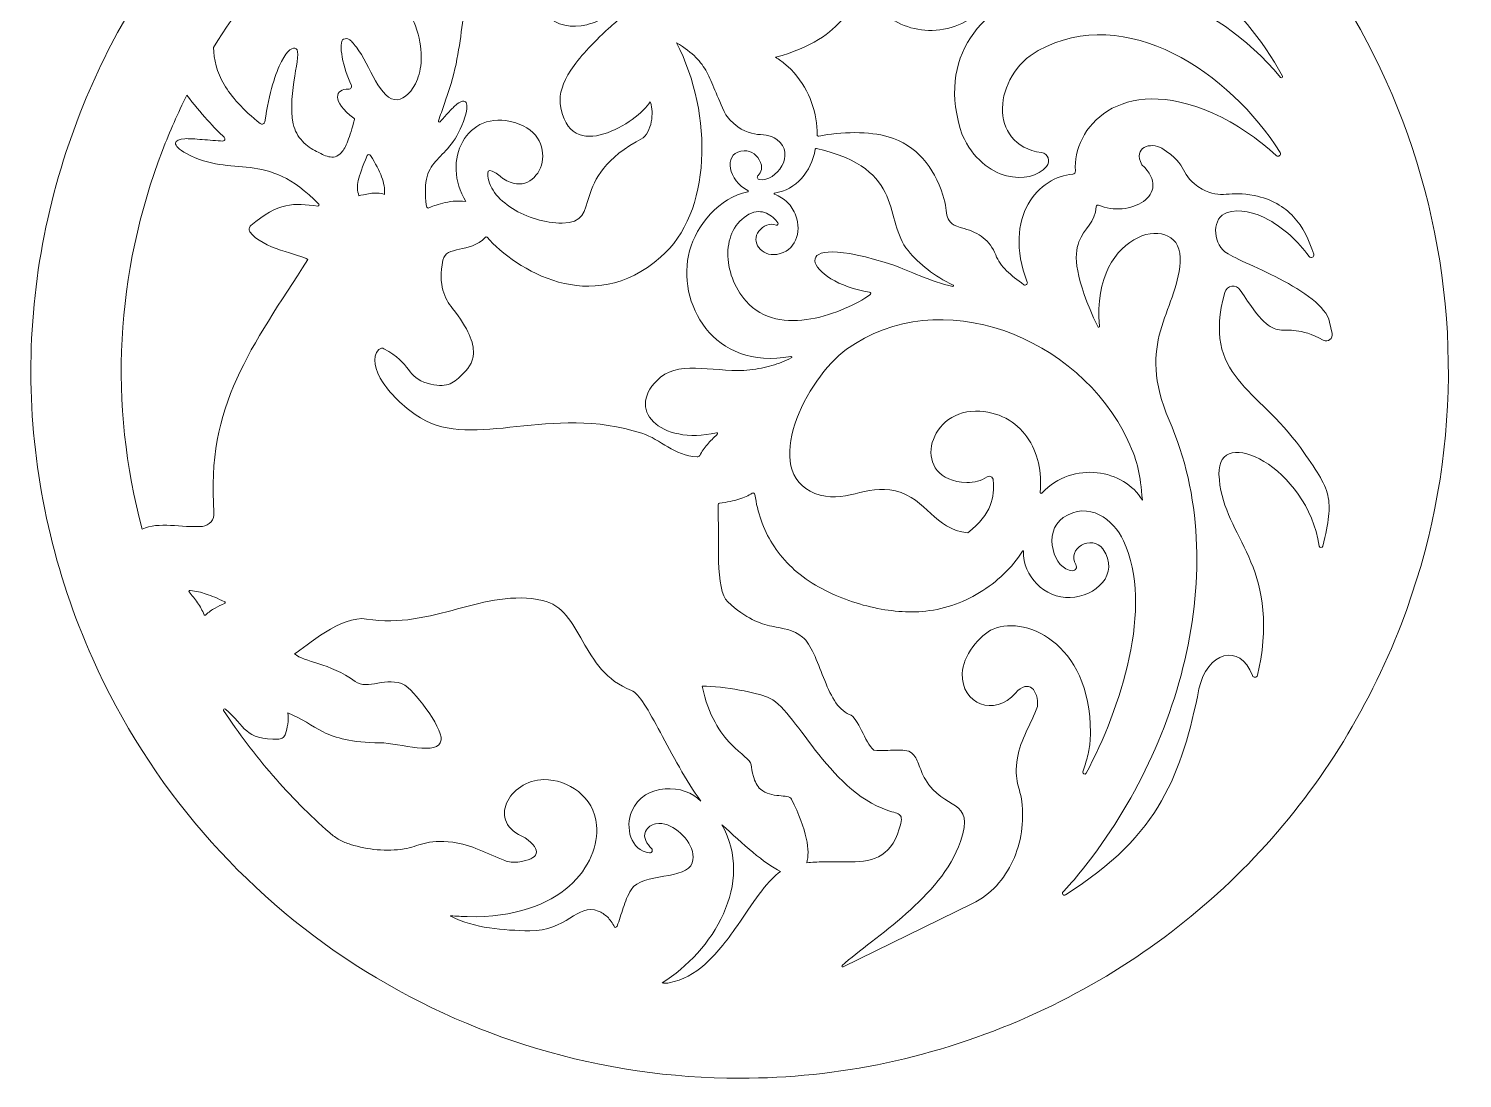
# Model space of a CAD drawing. Header units: inches. Extents: x 15.2 to 23.2, y -7.5 to 2.5.
# Drawn here: x 15.15 to 23.25, y -7.5 to -1.58 of the extents above; entities that cross this region are included whole.
import ezdxf

# ---------------------------------------------------------------- set-up
doc = ezdxf.new("R2010")
doc.units = ezdxf.units.IN
doc.header["$MEASUREMENT"] = 0
doc.layers.add('_U+0421_U+043B_U+043E_U+0439 1', color=7, linetype='Continuous')

# ---------------------------------------------------------------- blocks, each defined once
blk = doc.blocks.new('block 2')
at = {"layer": '_U+0421_U+043B_U+043E_U+0439 1', "lineweight": 0}
for points, knots in [([(21.4619, -0.2148), (21.5858, -0.2072), (21.7124, -0.1651), (21.8212, -0.0933), (21.9299, -0.0216), (22.0207, 0.0798), (22.073, 0.2057), (22.1106, 0.2955), (22.0923, 0.3797), (22.0401, 0.5035), (21.988, 0.6274), (21.902, 0.7911), (21.8042, 1.04), (21.7623, 1.1465), (21.7744, 1.2796), (21.8069, 1.4162), (21.8394, 1.5528), (21.8924, 1.6928), (21.9322, 1.8133), (22.0876, 2.2849), (21.6801, 2.5111), (21.1688, 2.4796), (20.6575, 2.4481), (20.0422, 2.1589), (19.782, 1.5999), (19.778, 1.5912), (19.7703, 1.5858), (19.7619, 1.5841), (19.7535, 1.5823), (19.7443, 1.5843), (19.7371, 1.5905), (19.6708, 1.6476), (19.5957, 1.6918), (19.5152, 1.7217), (19.4346, 1.7516), (19.3485, 1.7672), (19.26, 1.7672), (19.1742, 1.7672), (19.0905, 1.7524), (19.0119, 1.7241), (18.9333, 1.6957), (18.8598, 1.6538), (18.7944, 1.5995), (18.7858, 1.5923), (18.775, 1.5902), (18.7651, 1.5923), (18.7553, 1.5945), (18.7465, 1.601), (18.7418, 1.6111), (18.4838, 2.1733), (17.8675, 2.4644), (17.3548, 2.4969), (16.842, 2.5294), (16.4328, 2.3033), (16.5889, 1.8311), (16.6287, 1.7106), (16.6817, 1.5705), (16.7142, 1.434), (16.7467, 1.2974), (16.7588, 1.1643), (16.7169, 1.0577), (16.6191, 0.8091), (16.5331, 0.6456), (16.4809, 0.5217), (16.4287, 0.3979), (16.4103, 0.3138), (16.4476, 0.224), (16.5061, 0.0832), (16.5916, -0.0082), (16.6956, -0.0612), (16.7996, -0.1141), (16.9221, -0.1287), (17.0545, -0.1156), (17.0558, -0.1154), (17.0567, -0.1162), (17.057, -0.1171), (17.0574, -0.1181), (17.0571, -0.1193), (17.056, -0.1199), (16.6863, -0.348), (16.3598, -0.6324), (16.0861, -0.9628), (15.8125, -1.2931), (15.5917, -1.6695), (15.4336, -2.0814), (15.2426, -2.5789), (15.1545, -3.0987), (15.1684, -3.6157), (15.1824, -4.1328), (15.2985, -4.6471), (15.5159, -5.1337), (15.839, -5.8563), (16.3605, -6.4482), (16.9971, -6.8592), (17.6336, -7.2702), (18.3852, -7.5005), (19.1686, -7.5), (19.4457, -7.5), (19.7225, -7.4709), (19.995, -7.4129), (20.2676, -7.3549), (20.5359, -7.2678), (20.7963, -7.1519), (21.284, -6.9349), (21.7147, -6.6296), (22.0712, -6.2541), (22.4277, -5.8785), (22.71, -5.4329), (22.901, -4.9353), (23.2309, -4.0769), (23.2451, -3.1615), (22.9885, -2.3305), (22.7319, -1.4994), (22.2045, -0.7526), (21.451, -0.2316), (21.4472, -0.229), (21.4471, -0.2249), (21.4494, -0.2215), (21.4517, -0.218), (21.4563, -0.2151), (21.4619, -0.2148)], [0, 0, 0, 0, 1, 1, 1, 2, 2, 2, 3, 3, 3, 4, 4, 4, 5, 5, 5, 6, 6, 6, 7, 7, 7, 8, 8, 8, 9, 9, 9, 10, 10, 10, 11, 11, 11, 12, 12, 12, 13, 13, 13, 14, 14, 14, 15, 15, 15, 16, 16, 16, 17, 17, 17, 18, 18, 18, 19, 19, 19, 20, 20, 20, 21, 21, 21, 22, 22, 22, 23, 23, 23, 24, 24, 24, 25, 25, 25, 26, 26, 26, 27, 27, 27, 28, 28, 28, 29, 29, 29, 30, 30, 30, 31, 31, 31, 32, 32, 32, 33, 33, 33, 34, 34, 34, 35, 35, 35, 36, 36, 36, 37, 37, 37, 38, 38, 38, 39, 39, 39, 40, 40, 40, 40]), ([(17.1746, -0.6529), (17.1689, -0.6909), (17.1708, -0.732), (17.1799, -0.7728), (17.1889, -0.8136), (17.2051, -0.8542), (17.2279, -0.891), (17.2284, -0.8918), (17.2283, -0.8928), (17.2279, -0.8936), (17.2274, -0.8943), (17.2266, -0.8948), (17.2256, -0.8947), (17.2213, -0.8941), (17.2171, -0.8946), (17.2134, -0.8964), (17.2097, -0.8982), (17.2063, -0.9012), (17.2036, -0.9056), (17.1888, -0.9272), (17.1829, -0.9678), (17.1794, -1.0044), (17.176, -1.041), (17.1751, -1.0736), (17.1705, -1.0792), (17.135, -1.1223), (17.0988, -1.0967), (17.0572, -1.0634), (17.0156, -1.0301), (16.9686, -0.9891), (16.9115, -1.0015), (16.8439, -1.0162), (16.8581, -1.0445), (16.9099, -1.0893), (16.9618, -1.1341), (17.0512, -1.1954), (17.134, -1.276), (17.1749, -1.3159), (17.2161, -1.3609), (17.252, -1.4091), (17.2878, -1.4573), (17.3181, -1.5087), (17.3372, -1.5612), (17.3829, -1.6886), (17.3758, -1.7906), (17.3484, -1.8618), (17.321, -1.933), (17.2734, -1.9733), (17.2381, -1.9774), (17.1873, -1.9834), (17.1479, -1.9341), (17.1117, -1.8709), (17.0754, -1.8076), (17.0423, -1.7305), (17.0039, -1.681), (16.9856, -1.6577), (16.9737, -1.6438), (16.9631, -1.6372), (16.9526, -1.6305), (16.9435, -1.631), (16.9308, -1.6363), (16.9147, -1.643), (16.9146, -1.6858), (16.9241, -1.7376), (16.9336, -1.7894), (16.9526, -1.8502), (16.9747, -1.8931), (16.9776, -1.8988), (16.977, -1.9052), (16.974, -1.9099), (16.971, -1.9147), (16.9657, -1.918), (16.9592, -1.9177), (16.9216, -1.9161), (16.897, -1.9334), (16.898, -1.963), (16.899, -1.9925), (16.9256, -2.0344), (16.99, -2.0818), (16.9912, -2.0827), (16.9922, -2.084), (16.9927, -2.0855), (16.9932, -2.087), (16.9933, -2.0886), (16.9929, -2.0901), (16.9795, -2.1393), (16.9675, -2.179), (16.9557, -2.2098), (16.9439, -2.2406), (16.9323, -2.2625), (16.9196, -2.2762), (16.8962, -2.3014), (16.8716, -2.3045), (16.8476, -2.299), (16.8236, -2.2935), (16.8002, -2.2793), (16.7794, -2.2696), (16.7519, -2.2572), (16.723, -2.2374), (16.6989, -2.2112), (16.6748, -2.185), (16.6557, -2.1524), (16.6478, -2.1144), (16.6295, -2.0261), (16.6427, -1.926), (16.6559, -1.8449), (16.6691, -1.7638), (16.6823, -1.7018), (16.664, -1.6896), (16.6467, -1.6778), (16.6151, -1.6971), (16.5815, -1.7612), (16.5478, -1.8253), (16.5123, -1.9343), (16.4871, -2.1017), (16.4862, -2.1078), (16.4822, -2.1123), (16.4772, -2.1144), (16.4722, -2.1164), (16.4662, -2.116), (16.4614, -2.1122), (16.3633, -2.0345), (16.2982, -1.9618), (16.2572, -1.891), (16.2161, -1.8203), (16.1991, -1.7516), (16.1972, -1.682), (16.3252, -1.475), (16.473, -1.2847), (16.6371, -1.1126), (16.8012, -0.9406), (16.9816, -0.7869), (17.1746, -0.6529), (17.1746, -0.6529), (17.1746, -0.6529), (17.1746, -0.6529), (17.1746, -0.6529), (17.1746, -0.6529), (17.1746, -0.6529)], [0, 0, 0, 0, 1, 1, 1, 2, 2, 2, 3, 3, 3, 4, 4, 4, 5, 5, 5, 6, 6, 6, 7, 7, 7, 8, 8, 8, 9, 9, 9, 10, 10, 10, 11, 11, 11, 12, 12, 12, 13, 13, 13, 14, 14, 14, 15, 15, 15, 16, 16, 16, 17, 17, 17, 18, 18, 18, 19, 19, 19, 20, 20, 20, 21, 21, 21, 22, 22, 22, 23, 23, 23, 24, 24, 24, 25, 25, 25, 26, 26, 26, 27, 27, 27, 28, 28, 28, 29, 29, 29, 30, 30, 30, 31, 31, 31, 32, 32, 32, 33, 33, 33, 34, 34, 34, 35, 35, 35, 36, 36, 36, 37, 37, 37, 38, 38, 38, 39, 39, 39, 40, 40, 40, 41, 41, 41, 42, 42, 42, 43, 43, 43, 44, 44, 44, 45, 45, 45, 46, 46, 46, 46]), ([(20.7713, -3.0215), (20.734, -2.9957), (20.7006, -2.97), (20.6733, -2.9427), (20.646, -2.9153), (20.6248, -2.8863), (20.6119, -2.8537), (20.5959, -2.8129), (20.572, -2.7812), (20.5417, -2.7569), (20.5114, -2.7327), (20.4747, -2.716), (20.4331, -2.705), (20.3696, -2.6883), (20.349, -2.6691), (20.3397, -2.64), (20.3303, -2.6109), (20.3322, -2.5718), (20.3137, -2.5153), (20.2873, -2.4361), (20.2511, -2.3663), (20.2009, -2.3101), (20.1507, -2.2539), (20.0866, -2.2113), (20.0043, -2.1864), (19.9543, -2.1711), (19.887, -2.1636), (19.8169, -2.1633), (19.7468, -2.1631), (19.6739, -2.17), (19.6127, -2.1837), (19.6102, -2.1842), (19.6078, -2.1835), (19.6061, -2.1821), (19.6044, -2.1806), (19.6033, -2.1784), (19.6033, -2.1758), (19.605, -2.1161), (19.5947, -2.0538), (19.5731, -1.9939), (19.5514, -1.934), (19.5184, -1.8765), (19.4744, -1.8261), (19.4594, -1.8089), (19.4431, -1.793), (19.4255, -1.7784), (19.408, -1.7637), (19.3893, -1.7503), (19.3698, -1.7378), (19.5722, -1.6828), (19.6848, -1.6001), (19.7502, -1.5187), (19.8156, -1.4374), (19.8339, -1.3575), (19.8478, -1.308), (19.8895, -1.4095), (19.9652, -1.4934), (20.0594, -1.5417), (20.1537, -1.59), (20.2664, -1.6029), (20.3823, -1.5623), (20.4338, -1.5442), (20.4806, -1.5167), (20.5159, -1.4832), (20.5512, -1.4496), (20.5751, -1.41), (20.5809, -1.3679), (20.5923, -1.2839), (20.562, -1.2102), (20.5112, -1.1638), (20.4605, -1.1175), (20.3894, -1.0984), (20.3193, -1.1238), (20.2751, -1.1401), (20.2518, -1.1839), (20.2481, -1.2244), (20.2443, -1.2649), (20.2601, -1.3019), (20.2939, -1.3045), (20.3109, -1.306), (20.3296, -1.3057), (20.3438, -1.2976), (20.358, -1.2895), (20.3678, -1.2735), (20.367, -1.2436), (20.366, -1.2121), (20.3947, -1.2201), (20.4185, -1.244), (20.4422, -1.2679), (20.461, -1.3078), (20.4402, -1.34), (20.398, -1.406), (20.3033, -1.4246), (20.2252, -1.3928), (20.1472, -1.3609), (20.0858, -1.2786), (20.1105, -1.1426), (20.1232, -1.0736), (20.1514, -1.0227), (20.1918, -0.9882), (20.2323, -0.9537), (20.285, -0.9355), (20.3467, -0.932), (20.4225, -0.9277), (20.4597, -0.9222), (20.4908, -0.9032), (20.522, -0.8842), (20.5472, -0.8517), (20.5991, -0.7937), (20.6044, -0.7878), (20.6119, -0.786), (20.6187, -0.7876), (20.6254, -0.7893), (20.6313, -0.7943), (20.6332, -0.802), (20.6396, -0.8279), (20.6474, -0.8539), (20.6604, -0.8761), (20.6733, -0.8983), (20.6915, -0.9169), (20.7186, -0.9279), (20.8138, -0.9673), (20.8801, -0.95), (20.9495, -0.9351), (21.0188, -0.9202), (21.0912, -0.9076), (21.1987, -0.9564), (21.4289, -1.0604), (21.6269, -1.1751), (21.7973, -1.3174), (21.9676, -1.4597), (22.1104, -1.6296), (22.2304, -1.844), (22.2324, -1.8475), (22.2309, -1.851), (22.2283, -1.8528), (22.2257, -1.8545), (22.222, -1.8547), (22.2194, -1.8515), (21.833, -1.3903), (21.3095, -1.2533), (20.9198, -1.3406), (20.5301, -1.428), (20.2742, -1.7397), (20.4229, -2.1758), (20.484, -2.3103), (20.5797, -2.3821), (20.6719, -2.4066), (20.7641, -2.4312), (20.8526, -2.4085), (20.8992, -2.3543), (20.9114, -2.3401), (20.9135, -2.3218), (20.9079, -2.3064), (20.9023, -2.291), (20.8889, -2.2786), (20.8703, -2.276), (20.7162, -2.2544), (20.6481, -2.1455), (20.6501, -2.0245), (20.6522, -1.9034), (20.7244, -1.7703), (20.8512, -1.7003), (21.0985, -1.564), (21.3694, -1.595), (21.6137, -1.7164), (21.858, -1.8378), (22.0757, -2.0496), (22.2165, -2.2747), (22.2209, -2.2818), (22.2185, -2.2891), (22.2136, -2.2933), (22.2086, -2.2975), (22.201, -2.2984), (22.1949, -2.2927), (22.1445, -2.2458), (22.0881, -2.2006), (22.0277, -2.1598), (21.9673, -2.119), (21.9028, -2.0826), (21.8362, -2.0535), (21.5733, -1.9374), (21.3749, -1.9597), (21.2446, -2.0406), (21.1144, -2.1215), (21.0521, -2.261), (21.0616, -2.3794), (21.0619, -2.384), (21.0605, -2.3884), (21.0579, -2.3917), (21.0553, -2.395), (21.0514, -2.3973), (21.0469, -2.3976), (20.9524, -2.4039), (20.8528, -2.4635), (20.7945, -2.5679), (20.7362, -2.6723), (20.7191, -2.8216), (20.7895, -3.0073), (20.7916, -3.0128), (20.7895, -3.0181), (20.7857, -3.0211), (20.7818, -3.0242), (20.7762, -3.0249), (20.7713, -3.0215)], [0, 0, 0, 0, 1, 1, 1, 2, 2, 2, 3, 3, 3, 4, 4, 4, 5, 5, 5, 6, 6, 6, 7, 7, 7, 8, 8, 8, 9, 9, 9, 10, 10, 10, 11, 11, 11, 12, 12, 12, 13, 13, 13, 14, 14, 14, 15, 15, 15, 16, 16, 16, 17, 17, 17, 18, 18, 18, 19, 19, 19, 20, 20, 20, 21, 21, 21, 22, 22, 22, 23, 23, 23, 24, 24, 24, 25, 25, 25, 26, 26, 26, 27, 27, 27, 28, 28, 28, 29, 29, 29, 30, 30, 30, 31, 31, 31, 32, 32, 32, 33, 33, 33, 34, 34, 34, 35, 35, 35, 36, 36, 36, 37, 37, 37, 38, 38, 38, 39, 39, 39, 40, 40, 40, 41, 41, 41, 42, 42, 42, 43, 43, 43, 44, 44, 44, 45, 45, 45, 46, 46, 46, 47, 47, 47, 48, 48, 48, 49, 49, 49, 50, 50, 50, 51, 51, 51, 52, 52, 52, 53, 53, 53, 54, 54, 54, 55, 55, 55, 56, 56, 56, 57, 57, 57, 58, 58, 58, 59, 59, 59, 60, 60, 60, 61, 61, 61, 62, 62, 62, 63, 63, 63, 64, 64, 64, 65, 65, 65, 66, 66, 66, 67, 67, 67, 68, 68, 68, 68]), ([(18.6215, -2.193), (18.4022, -2.308), (18.3481, -2.4277), (18.3188, -2.519), (18.2895, -2.6103), (18.2849, -2.6731), (18.1647, -2.6741), (18.0708, -2.6749), (17.9656, -2.6426), (17.8841, -2.5912), (17.8025, -2.5399), (17.7446, -2.4693), (17.7451, -2.3935), (17.7451, -2.3699), (17.7638, -2.3752), (17.7843, -2.3876), (17.8048, -2.4001), (17.8272, -2.4196), (17.8345, -2.4244), (17.9351, -2.4906), (18.0216, -2.4322), (18.0476, -2.3466), (18.0736, -2.261), (18.039, -2.1484), (17.8975, -2.1062), (17.7611, -2.0657), (17.6565, -2.1206), (17.6038, -2.214), (17.5512, -2.3073), (17.5505, -2.4391), (17.6222, -2.5523), (17.5705, -2.5463), (17.5262, -2.552), (17.4908, -2.5609), (17.4554, -2.5698), (17.4288, -2.5818), (17.4126, -2.5881), (17.4098, -2.5892), (17.4069, -2.5888), (17.4045, -2.5875), (17.4022, -2.5861), (17.4004, -2.5837), (17.4, -2.5807), (17.3778, -2.4276), (17.4106, -2.3697), (17.4596, -2.3159), (17.5085, -2.2621), (17.5737, -2.2124), (17.6161, -2.0758), (17.6316, -2.0263), (17.6304, -1.9992), (17.6196, -1.9895), (17.6087, -1.9799), (17.5881, -1.9878), (17.5648, -2.0083), (17.5516, -2.0198), (17.5372, -2.0349), (17.5223, -2.0512), (17.5075, -2.0676), (17.4921, -2.0852), (17.4769, -2.1019), (17.4749, -2.1041), (17.4721, -2.1041), (17.47, -2.1029), (17.4679, -2.1016), (17.4666, -2.0991), (17.4675, -2.0963), (17.4779, -2.065), (17.4887, -2.0341), (17.4993, -2.0037), (17.5099, -1.9733), (17.5203, -1.9434), (17.5297, -1.9139), (17.5544, -1.8383), (17.5696, -1.7661), (17.581, -1.6969), (17.5925, -1.6277), (17.6001, -1.5615), (17.6095, -1.4978), (17.6174, -1.4422), (17.6284, -1.3882), (17.6348, -1.3386), (17.6411, -1.289), (17.6428, -1.2438), (17.6318, -1.206), (17.624, -1.1784), (17.6062, -1.1551), (17.5873, -1.1485), (17.5683, -1.142), (17.5483, -1.152), (17.5358, -1.1908), (17.5259, -1.2215), (17.5255, -1.2729), (17.5214, -1.3175), (17.5173, -1.3621), (17.5094, -1.3999), (17.4845, -1.4034), (17.4591, -1.407), (17.4355, -1.3954), (17.4137, -1.3767), (17.3919, -1.3579), (17.372, -1.3319), (17.3539, -1.3065), (17.3054, -1.2393), (17.2917, -1.1822), (17.2867, -1.1266), (17.2816, -1.071), (17.2851, -1.0169), (17.2709, -0.9555), (17.2706, -0.9545), (17.2711, -0.9538), (17.2718, -0.9534), (17.2724, -0.9531), (17.2733, -0.9532), (17.2739, -0.9539), (17.3557, -1.0485), (17.456, -1.0966), (17.5594, -1.1176), (17.6628, -1.1386), (17.7694, -1.1324), (17.8637, -1.1184), (17.868, -1.1177), (17.8718, -1.1196), (17.8741, -1.1227), (17.8763, -1.1257), (17.877, -1.1299), (17.8751, -1.1338), (17.8633, -1.1585), (17.8528, -1.1829), (17.8458, -1.2085), (17.8388, -1.2342), (17.8353, -1.261), (17.8376, -1.2903), (17.8396, -1.3172), (17.8496, -1.351), (17.8645, -1.3819), (17.8794, -1.4127), (17.8991, -1.4405), (17.9204, -1.4552), (17.9361, -1.4661), (17.9481, -1.4702), (17.9563, -1.4684), (17.9646, -1.4666), (17.9692, -1.459), (17.9702, -1.4466), (17.9707, -1.441), (17.9703, -1.4356), (17.9698, -1.4303), (17.9693, -1.425), (17.9687, -1.4197), (17.9687, -1.4141), (17.9702, -1.2844), (18.0465, -1.1612), (18.1443, -1.0589), (18.2421, -0.9565), (18.3614, -0.8749), (18.4487, -0.8285), (18.4276, -0.9574), (18.4224, -0.9841), (18.4069, -1.0028), (18.3913, -1.0214), (18.3654, -1.032), (18.3029, -1.1284), (18.2562, -1.2007), (18.2584, -1.2716), (18.2598, -1.3274), (18.2613, -1.3831), (18.262, -1.4237), (18.2125, -1.4354), (18.1848, -1.442), (18.1524, -1.4335), (18.1287, -1.4152), (18.1049, -1.3969), (18.0898, -1.3689), (18.0967, -1.3364), (18.1396, -1.3517), (18.1681, -1.3397), (18.182, -1.3182), (18.196, -1.2966), (18.1955, -1.2654), (18.1805, -1.242), (18.1668, -1.2225), (18.1479, -1.2136), (18.1279, -1.2133), (18.108, -1.213), (18.087, -1.2212), (18.0692, -1.236), (18.0426, -1.2575), (18.0189, -1.2995), (18.0145, -1.3484), (18.0101, -1.3972), (18.0248, -1.4529), (18.0748, -1.5019), (18.1338, -1.5591), (18.2193, -1.5745), (18.3038, -1.5541), (18.3883, -1.5338), (18.4717, -1.4777), (18.5266, -1.392), (18.5295, -1.3876), (18.5342, -1.3854), (18.5388, -1.3854), (18.5435, -1.3855), (18.5482, -1.3877), (18.5509, -1.3922), (18.5527, -1.3951), (18.5546, -1.398), (18.5564, -1.4009), (18.5583, -1.4038), (18.5601, -1.4067), (18.562, -1.4095), (18.5536, -1.4443), (18.5328, -1.474), (18.5077, -1.5009), (18.4825, -1.5277), (18.4531, -1.5519), (18.4274, -1.5754), (18.3324, -1.662), (18.2605, -1.7405), (18.2142, -1.8114), (18.1679, -1.8822), (18.1472, -1.9454), (18.1546, -2.0012), (18.1777, -2.1798), (18.2877, -2.2047), (18.4003, -2.171), (18.513, -2.1373), (18.6283, -2.0451), (18.6621, -1.9895), (18.6712, -2.0088), (18.6756, -2.047), (18.6704, -2.0867), (18.6652, -2.1264), (18.6504, -2.1676), (18.6215, -2.193), (18.6215, -2.193), (18.6215, -2.193), (18.6215, -2.193), (18.6215, -2.193), (18.6215, -2.193), (18.6215, -2.193)], [0, 0, 0, 0, 1, 1, 1, 2, 2, 2, 3, 3, 3, 4, 4, 4, 5, 5, 5, 6, 6, 6, 7, 7, 7, 8, 8, 8, 9, 9, 9, 10, 10, 10, 11, 11, 11, 12, 12, 12, 13, 13, 13, 14, 14, 14, 15, 15, 15, 16, 16, 16, 17, 17, 17, 18, 18, 18, 19, 19, 19, 20, 20, 20, 21, 21, 21, 22, 22, 22, 23, 23, 23, 24, 24, 24, 25, 25, 25, 26, 26, 26, 27, 27, 27, 28, 28, 28, 29, 29, 29, 30, 30, 30, 31, 31, 31, 32, 32, 32, 33, 33, 33, 34, 34, 34, 35, 35, 35, 36, 36, 36, 37, 37, 37, 38, 38, 38, 39, 39, 39, 40, 40, 40, 41, 41, 41, 42, 42, 42, 43, 43, 43, 44, 44, 44, 45, 45, 45, 46, 46, 46, 47, 47, 47, 48, 48, 48, 49, 49, 49, 50, 50, 50, 51, 51, 51, 52, 52, 52, 53, 53, 53, 54, 54, 54, 55, 55, 55, 56, 56, 56, 57, 57, 57, 58, 58, 58, 59, 59, 59, 60, 60, 60, 61, 61, 61, 62, 62, 62, 63, 63, 63, 64, 64, 64, 65, 65, 65, 66, 66, 66, 67, 67, 67, 68, 68, 68, 69, 69, 69, 70, 70, 70, 71, 71, 71, 72, 72, 72, 73, 73, 73, 74, 74, 74, 75, 75, 75, 76, 76, 76, 77, 77, 77, 78, 78, 78, 79, 79, 79, 80, 80, 80, 80]), ([(18.8104, -1.6556), (18.906, -1.7147), (18.9489, -1.7619), (18.9813, -1.8218), (19.0137, -1.8816), (19.0355, -1.954), (19.0888, -2.0636), (19.1521, -2.142), (19.2045, -2.1626), (19.2508, -2.1705), (19.2971, -2.1784), (19.3373, -2.1737), (19.3759, -2.2016), (19.4326, -2.2434), (19.432, -2.3034), (19.4053, -2.3513), (19.3786, -2.3992), (19.3258, -2.435), (19.2782, -2.4285), (19.2725, -2.4278), (19.2685, -2.4238), (19.267, -2.419), (19.2654, -2.4142), (19.2664, -2.4086), (19.2704, -2.4046), (19.2785, -2.3967), (19.2867, -2.3859), (19.2897, -2.3714), (19.2927, -2.357), (19.2904, -2.3389), (19.2773, -2.3163), (19.2674, -2.2998), (19.2536, -2.2853), (19.2362, -2.276), (19.2189, -2.2667), (19.1981, -2.2628), (19.1742, -2.2676), (19.1234, -2.2779), (19.1059, -2.3196), (19.1147, -2.3656), (19.1236, -2.4115), (19.1587, -2.4619), (19.2132, -2.4895), (19.215, -2.4904), (19.2158, -2.4922), (19.2156, -2.4938), (19.2154, -2.4954), (19.2142, -2.4969), (19.2122, -2.4973), (19.1321, -2.514), (19.06, -2.5611), (19.003, -2.6221), (18.946, -2.6831), (18.9042, -2.758), (18.8846, -2.8299), (18.8448, -2.9757), (18.8784, -3.1456), (18.9764, -3.2686), (19.0744, -3.3915), (19.2369, -3.4676), (19.4548, -3.4261), (19.4576, -3.4255), (19.4597, -3.4272), (19.4604, -3.4293), (19.4611, -3.4314), (19.4605, -3.434), (19.4579, -3.4352), (19.4229, -3.4526), (19.3874, -3.4667), (19.349, -3.4778), (19.3107, -3.4889), (19.2696, -3.497), (19.2235, -3.5023), (19.1356, -3.5122), (19.0392, -3.4981), (18.9502, -3.4937), (18.8611, -3.4893), (18.7795, -3.4946), (18.721, -3.5434), (18.6146, -3.6333), (18.6142, -3.73), (18.6799, -3.7951), (18.7455, -3.8601), (18.8774, -3.8935), (19.0355, -3.8568), (19.0385, -3.8561), (19.041, -3.8577), (19.0421, -3.8599), (19.0432, -3.8621), (19.043, -3.8651), (19.0407, -3.8671), (19.02, -3.8849), (19.0011, -3.9038), (18.9844, -3.9235), (18.9677, -3.9432), (18.9533, -3.9638), (18.9418, -3.9849), (18.9402, -3.9876), (18.938, -3.9899), (18.9354, -3.9914), (18.9327, -3.993), (18.9297, -3.9938), (18.9265, -3.9936), (18.8617, -3.9901), (18.8105, -3.9655), (18.7621, -3.9373), (18.7138, -3.9092), (18.6683, -3.8776), (18.6149, -3.86), (18.3558, -3.7755), (18.1193, -3.7999), (17.9097, -3.8223), (17.7002, -3.8448), (17.5175, -3.8653), (17.3661, -3.7732), (17.2839, -3.7231), (17.2039, -3.6485), (17.1551, -3.5754), (17.1063, -3.5024), (17.0887, -3.4309), (17.1313, -3.3871), (17.135, -3.3834), (17.1397, -3.3811), (17.1447, -3.3803), (17.1497, -3.3796), (17.155, -3.3804), (17.1596, -3.3829), (17.2365, -3.424), (17.2694, -3.4651), (17.2971, -3.4997), (17.3248, -3.5343), (17.3473, -3.5623), (17.4032, -3.5774), (17.4589, -3.5923), (17.4943, -3.5933), (17.5225, -3.5843), (17.5508, -3.5752), (17.5719, -3.556), (17.5988, -3.5307), (17.6295, -3.5015), (17.6623, -3.4652), (17.6644, -3.4074), (17.6665, -3.3496), (17.6379, -3.2704), (17.546, -3.1552), (17.5244, -3.128), (17.5037, -3.0958), (17.4921, -3.0524), (17.4804, -3.009), (17.4779, -2.9545), (17.4926, -2.8827), (17.5011, -2.8404), (17.5384, -2.8318), (17.585, -2.8219), (17.6315, -2.812), (17.6872, -2.8009), (17.7327, -2.7538), (17.7338, -2.7526), (17.7354, -2.752), (17.7369, -2.7519), (17.7384, -2.7519), (17.7399, -2.7525), (17.7411, -2.7538), (17.8224, -2.8442), (17.9689, -2.958), (18.1443, -3.0064), (18.3197, -3.0548), (18.5241, -3.0378), (18.721, -2.8664), (18.8653, -2.7408), (18.94, -2.5409), (18.9524, -2.321), (18.9649, -2.101), (18.9151, -1.8611), (18.8104, -1.6556), (18.8104, -1.6556), (18.8104, -1.6556), (18.8104, -1.6556), (18.8104, -1.6556), (18.8104, -1.6556), (18.8104, -1.6556)], [0, 0, 0, 0, 1, 1, 1, 2, 2, 2, 3, 3, 3, 4, 4, 4, 5, 5, 5, 6, 6, 6, 7, 7, 7, 8, 8, 8, 9, 9, 9, 10, 10, 10, 11, 11, 11, 12, 12, 12, 13, 13, 13, 14, 14, 14, 15, 15, 15, 16, 16, 16, 17, 17, 17, 18, 18, 18, 19, 19, 19, 20, 20, 20, 21, 21, 21, 22, 22, 22, 23, 23, 23, 24, 24, 24, 25, 25, 25, 26, 26, 26, 27, 27, 27, 28, 28, 28, 29, 29, 29, 30, 30, 30, 31, 31, 31, 32, 32, 32, 33, 33, 33, 34, 34, 34, 35, 35, 35, 36, 36, 36, 37, 37, 37, 38, 38, 38, 39, 39, 39, 40, 40, 40, 41, 41, 41, 42, 42, 42, 43, 43, 43, 44, 44, 44, 45, 45, 45, 46, 46, 46, 47, 47, 47, 48, 48, 48, 49, 49, 49, 50, 50, 50, 51, 51, 51, 52, 52, 52, 53, 53, 53, 54, 54, 54, 55, 55, 55, 56, 56, 56, 57, 57, 57, 58, 58, 58, 59, 59, 59, 60, 60, 60, 60]), ([(15.7953, -4.402), (15.7008, -4.0506), (15.6629, -3.6893), (15.6818, -3.3292), (15.7007, -2.969), (15.7765, -2.6102), (15.9096, -2.2636), (15.9302, -2.21), (15.9519, -2.1574), (15.9748, -2.1055), (15.9977, -2.0536), (16.0217, -2.0025), (16.0468, -1.952), (16.0851, -2.0021), (16.1253, -2.0501), (16.1622, -2.0912), (16.1991, -2.1324), (16.2328, -2.1667), (16.258, -2.1894), (16.2623, -2.1932), (16.263, -2.1986), (16.2612, -2.2031), (16.2594, -2.2075), (16.2551, -2.2109), (16.2494, -2.2107), (16.2162, -2.2094), (16.1738, -2.2056), (16.1342, -2.2024), (16.0946, -2.1992), (16.0579, -2.1965), (16.0361, -2.1976), (16.0049, -2.1991), (15.9846, -2.2077), (15.9834, -2.2222), (15.9823, -2.2367), (16.0003, -2.257), (16.0458, -2.2818), (16.1771, -2.3534), (16.2883, -2.3466), (16.4043, -2.3609), (16.5203, -2.3752), (16.6411, -2.4107), (16.7917, -2.567), (16.7937, -2.5691), (16.7938, -2.5719), (16.7927, -2.5741), (16.7916, -2.5763), (16.7893, -2.5779), (16.7864, -2.5775), (16.7186, -2.5691), (16.6631, -2.5633), (16.6051, -2.5763), (16.5471, -2.5893), (16.4865, -2.6211), (16.4084, -2.688), (16.4033, -2.6923), (16.4001, -2.6982), (16.3991, -2.7044), (16.3981, -2.7105), (16.3992, -2.717), (16.403, -2.7225), (16.4371, -2.7716), (16.5083, -2.8032), (16.5762, -2.8263), (16.6441, -2.8494), (16.7089, -2.8641), (16.7301, -2.8796), (16.5716, -3.1271), (16.4276, -3.3334), (16.329, -3.5531), (16.2304, -3.7729), (16.1772, -4.0062), (16.2002, -4.3076), (16.2017, -4.3273), (16.1953, -4.346), (16.1836, -4.3601), (16.1719, -4.3743), (16.1549, -4.384), (16.1353, -4.3855), (16.0751, -4.3902), (16.0133, -4.3829), (15.955, -4.3801), (15.8966, -4.3774), (15.8417, -4.3791), (15.7953, -4.402), (15.7953, -4.402), (15.7953, -4.402), (15.7953, -4.402), (15.7953, -4.402), (15.7953, -4.402), (15.7953, -4.402)], [0, 0, 0, 0, 1, 1, 1, 2, 2, 2, 3, 3, 3, 4, 4, 4, 5, 5, 5, 6, 6, 6, 7, 7, 7, 8, 8, 8, 9, 9, 9, 10, 10, 10, 11, 11, 11, 12, 12, 12, 13, 13, 13, 14, 14, 14, 15, 15, 15, 16, 16, 16, 17, 17, 17, 18, 18, 18, 19, 19, 19, 20, 20, 20, 21, 21, 21, 22, 22, 22, 23, 23, 23, 24, 24, 24, 25, 25, 25, 26, 26, 26, 27, 27, 27, 28, 28, 28, 29, 29, 29, 30, 30, 30, 30]), ([(19.9023, -3.0791), (19.8313, -3.1287), (19.7027, -3.1911), (19.5687, -3.2144), (19.4347, -3.2377), (19.2953, -3.2219), (19.2026, -3.1151), (19.1348, -3.0369), (19.0991, -2.9358), (19.1003, -2.8435), (19.1015, -2.7511), (19.1396, -2.6675), (19.2194, -2.6244), (19.2567, -2.604), (19.2903, -2.606), (19.3182, -2.6182), (19.3461, -2.6303), (19.3682, -2.6525), (19.3825, -2.6725), (19.3849, -2.6758), (19.3845, -2.6797), (19.3825, -2.6824), (19.3806, -2.6851), (19.377, -2.6866), (19.3731, -2.6854), (19.3544, -2.6791), (19.3364, -2.6795), (19.3199, -2.6854), (19.3034, -2.6913), (19.2883, -2.7028), (19.2753, -2.7187), (19.2512, -2.7487), (19.2543, -2.7851), (19.2747, -2.8122), (19.295, -2.8394), (19.3324, -2.8573), (19.3769, -2.8502), (19.429, -2.8423), (19.4643, -2.8111), (19.4823, -2.7702), (19.5003, -2.7293), (19.5011, -2.6787), (19.4841, -2.632), (19.4732, -2.602), (19.4572, -2.5773), (19.4367, -2.5573), (19.4163, -2.5373), (19.3914, -2.522), (19.3629, -2.5108), (19.3613, -2.5102), (19.3606, -2.5087), (19.3608, -2.5074), (19.3609, -2.506), (19.3619, -2.5047), (19.3637, -2.5045), (19.4258, -2.4953), (19.4772, -2.465), (19.5162, -2.4213), (19.5551, -2.3775), (19.5816, -2.3203), (19.5936, -2.2573), (19.594, -2.2556), (19.595, -2.2541), (19.5964, -2.2532), (19.5978, -2.2523), (19.5996, -2.252), (19.6013, -2.2524), (19.8558, -2.3117), (19.9495, -2.413), (19.9972, -2.5209), (20.045, -2.6289), (20.0468, -2.7435), (20.1176, -2.8294), (20.1495, -2.868), (20.1863, -2.9037), (20.2285, -2.9362), (20.2708, -2.9688), (20.3184, -2.9981), (20.3719, -3.0238), (20.374, -3.0248), (20.3746, -3.027), (20.374, -3.0287), (20.3734, -3.0305), (20.3717, -3.0319), (20.3694, -3.0314), (20.3083, -3.0182), (20.244, -2.9948), (20.1862, -2.9717), (20.1284, -2.9487), (20.0771, -2.926), (20.0419, -2.9141), (19.7099, -2.8024), (19.5874, -2.8276), (19.5915, -2.8866), (19.5955, -2.9457), (19.726, -3.0387), (19.9, -3.0628), (19.9035, -3.0633), (19.9057, -3.0662), (19.9063, -3.0695), (19.9069, -3.0729), (19.9057, -3.0767), (19.9023, -3.0791)], [0, 0, 0, 0, 1, 1, 1, 2, 2, 2, 3, 3, 3, 4, 4, 4, 5, 5, 5, 6, 6, 6, 7, 7, 7, 8, 8, 8, 9, 9, 9, 10, 10, 10, 11, 11, 11, 12, 12, 12, 13, 13, 13, 14, 14, 14, 15, 15, 15, 16, 16, 16, 17, 17, 17, 18, 18, 18, 19, 19, 19, 20, 20, 20, 21, 21, 21, 22, 22, 22, 23, 23, 23, 24, 24, 24, 25, 25, 25, 26, 26, 26, 27, 27, 27, 28, 28, 28, 29, 29, 29, 30, 30, 30, 31, 31, 31, 32, 32, 32, 33, 33, 33, 34, 34, 34, 34]), ([(22.331, -3.9407), (22.4201, -4.0661), (22.4681, -4.1367), (22.4857, -4.2102), (22.5033, -4.2837), (22.4904, -4.3602), (22.4578, -4.4972), (22.4565, -4.5027), (22.4519, -4.5053), (22.4474, -4.5052), (22.4429, -4.505), (22.4385, -4.5021), (22.4376, -4.4965), (22.4039, -4.273), (22.2599, -4.1), (22.1256, -4.0186), (21.9913, -3.9373), (21.8667, -3.9476), (21.8718, -4.0909), (21.8779, -4.2617), (21.9589, -4.3817), (22.0274, -4.5296), (22.096, -4.6775), (22.152, -4.8534), (22.108, -5.1358), (22.108, -5.1358), (22.0987, -5.1806), (22.0987, -5.1806), (22.0987, -5.1806), (22.0893, -5.2255), (22.0893, -5.2255), (22.0877, -5.233), (22.0817, -5.237), (22.0755, -5.2374), (22.0693, -5.2378), (22.0628, -5.2345), (22.0602, -5.2273), (22.0263, -5.1318), (21.9614, -5.0996), (21.8998, -5.1168), (21.8382, -5.1341), (21.7799, -5.2008), (21.759, -5.3032), (21.7102, -5.5398), (21.6562, -5.7459), (21.5472, -5.935), (21.4382, -6.1242), (21.2741, -6.2963), (21.005, -6.465), (20.9996, -6.4684), (20.9941, -6.4665), (20.991, -6.4627), (20.9878, -6.4589), (20.9872, -6.4531), (20.9916, -6.4485), (21.002, -6.4376), (21.0125, -6.4265), (21.0228, -6.415), (21.0332, -6.4035), (21.0436, -6.3917), (21.0539, -6.3795), (21.346, -6.034), (21.5719, -5.5964), (21.679, -5.1399), (21.7861, -4.6834), (21.7742, -4.2079), (21.5909, -3.7864), (21.4951, -3.5659), (21.505, -3.414), (21.5416, -3.2816), (21.5783, -3.1492), (21.6417, -3.0364), (21.6528, -2.8943), (21.6645, -2.7447), (21.5372, -2.6973), (21.4137, -2.7562), (21.2902, -2.815), (21.1706, -2.9801), (21.1979, -3.2554), (21.1982, -3.2585), (21.1962, -3.2606), (21.1939, -3.2612), (21.1915, -3.2619), (21.1888, -3.2611), (21.1875, -3.2583), (21.0569, -2.9809), (21.052, -2.857), (21.0813, -2.7795), (21.1105, -2.7021), (21.1738, -2.6712), (21.1795, -2.5799), (21.1796, -2.5768), (21.1814, -2.5743), (21.1839, -2.5729), (21.1863, -2.5716), (21.1894, -2.5713), (21.1923, -2.5726), (21.2745, -2.6099), (21.3816, -2.596), (21.4452, -2.5512), (21.5088, -2.5064), (21.5288, -2.4308), (21.4369, -2.3448), (21.4095, -2.2948), (21.4223, -2.2623), (21.4496, -2.2469), (21.4768, -2.2316), (21.5185, -2.2334), (21.5487, -2.2519), (21.63, -2.3014), (21.6523, -2.3384), (21.6717, -2.3733), (21.6911, -2.4082), (21.7074, -2.4409), (21.7768, -2.4818), (21.8296, -2.5125), (21.8696, -2.5139), (21.9131, -2.5115), (21.9566, -2.509), (22.0036, -2.5028), (22.0704, -2.5183), (22.1685, -2.5384), (22.2398, -2.5805), (22.2929, -2.638), (22.346, -2.6954), (22.3809, -2.7681), (22.4062, -2.8492), (22.4087, -2.8571), (22.4047, -2.8638), (22.3988, -2.8667), (22.393, -2.8697), (22.3852, -2.8689), (22.3804, -2.8621), (22.3182, -2.7755), (22.2371, -2.7026), (22.1544, -2.6568), (22.0717, -2.6111), (21.9874, -2.5924), (21.9185, -2.6142), (21.8748, -2.6282), (21.8539, -2.6693), (21.8527, -2.714), (21.8515, -2.7587), (21.87, -2.807), (21.9053, -2.8355), (21.9429, -2.8654), (22.0805, -2.9196), (22.2137, -2.9889), (22.3469, -3.0582), (22.4758, -3.1427), (22.4961, -3.2333), (22.4961, -3.2333), (22.5033, -3.2649), (22.5033, -3.2649), (22.5033, -3.2649), (22.5104, -3.2964), (22.5104, -3.2964), (22.5137, -3.3109), (22.5077, -3.3238), (22.4976, -3.3314), (22.4875, -3.339), (22.4733, -3.3412), (22.4602, -3.3341), (22.3275, -3.2627), (22.2684, -3.2834), (22.2135, -3.2763), (22.1586, -3.2692), (22.108, -3.2344), (21.9921, -3.0518), (21.9809, -3.034), (21.9618, -3.0273), (21.9442, -3.0301), (21.9266, -3.0329), (21.9103, -3.0451), (21.9047, -3.0654), (21.8385, -3.3031), (21.8858, -3.4385), (21.9793, -3.5562), (22.0729, -3.6739), (22.2125, -3.7738), (22.331, -3.9407), (22.331, -3.9407), (22.331, -3.9407), (22.331, -3.9407), (22.331, -3.9407), (22.331, -3.9407), (22.331, -3.9407)], [0, 0, 0, 0, 1, 1, 1, 2, 2, 2, 3, 3, 3, 4, 4, 4, 5, 5, 5, 6, 6, 6, 7, 7, 7, 8, 8, 8, 9, 9, 9, 10, 10, 10, 11, 11, 11, 12, 12, 12, 13, 13, 13, 14, 14, 14, 15, 15, 15, 16, 16, 16, 17, 17, 17, 18, 18, 18, 19, 19, 19, 20, 20, 20, 21, 21, 21, 22, 22, 22, 23, 23, 23, 24, 24, 24, 25, 25, 25, 26, 26, 26, 27, 27, 27, 28, 28, 28, 29, 29, 29, 30, 30, 30, 31, 31, 31, 32, 32, 32, 33, 33, 33, 34, 34, 34, 35, 35, 35, 36, 36, 36, 37, 37, 37, 38, 38, 38, 39, 39, 39, 40, 40, 40, 41, 41, 41, 42, 42, 42, 43, 43, 43, 44, 44, 44, 45, 45, 45, 46, 46, 46, 47, 47, 47, 48, 48, 48, 49, 49, 49, 50, 50, 50, 51, 51, 51, 52, 52, 52, 53, 53, 53, 54, 54, 54, 55, 55, 55, 56, 56, 56, 57, 57, 57, 58, 58, 58, 59, 59, 59, 60, 60, 60, 61, 61, 61, 62, 62, 62, 62]), ([(17.0181, -2.5193), (17.0089, -2.4907), (17.0071, -2.4666), (17.0143, -2.4334), (17.0215, -2.4002), (17.0377, -2.3579), (17.0645, -2.2933), (17.0662, -2.2893), (17.0698, -2.2871), (17.0735, -2.2868), (17.0773, -2.2865), (17.0812, -2.2881), (17.0834, -2.2917), (17.1123, -2.3387), (17.1332, -2.3771), (17.1462, -2.4122), (17.1593, -2.4473), (17.1646, -2.479), (17.1624, -2.5122), (17.1378, -2.5023), (17.1082, -2.5032), (17.0815, -2.507), (17.0548, -2.5108), (17.0311, -2.5175), (17.0181, -2.5193), (17.0181, -2.5193), (17.0181, -2.5193), (17.0181, -2.5193), (17.0181, -2.5193), (17.0181, -2.5193), (17.0181, -2.5193)], [0, 0, 0, 0, 1, 1, 1, 2, 2, 2, 3, 3, 3, 4, 4, 4, 5, 5, 5, 6, 6, 6, 7, 7, 7, 8, 8, 8, 9, 9, 9, 10, 10, 10, 10]), ([(20.4971, -3.7352), (20.6292, -3.7352), (20.7268, -3.7942), (20.7882, -3.8809), (20.8496, -3.9676), (20.8748, -4.0819), (20.8623, -4.1925), (20.862, -4.1954), (20.8635, -4.1977), (20.8656, -4.1986), (20.8678, -4.1996), (20.8705, -4.1994), (20.8725, -4.1972), (20.9615, -4.1042), (21.0772, -4.0708), (21.1837, -4.0824), (21.2903, -4.094), (21.3876, -4.1506), (21.44, -4.2376), (21.4323, -4.162), (21.427, -4.1108), (21.416, -4.0622), (21.4049, -4.0135), (21.3882, -3.9673), (21.3577, -3.9016), (21.2197, -3.6063), (20.9538, -3.3831), (20.6569, -3.2809), (20.3599, -3.1788), (20.032, -3.1975), (19.7701, -3.3861), (19.6563, -3.468), (19.5341, -3.6407), (19.4791, -3.8081), (19.4241, -3.9756), (19.4363, -4.1378), (19.5913, -4.199), (19.6741, -4.2315), (19.7458, -4.2178), (19.8178, -4.2011), (19.8897, -4.1844), (19.9619, -4.1647), (20.0454, -4.1853), (20.1364, -4.2079), (20.1904, -4.2618), (20.2458, -4.3127), (20.3012, -4.3637), (20.3581, -4.4116), (20.4549, -4.4223), (20.5237, -4.366), (20.5609, -4.3163), (20.5802, -4.2683), (20.5995, -4.2202), (20.6009, -4.1738), (20.5981, -4.1242), (20.5977, -4.1156), (20.5927, -4.1088), (20.586, -4.1052), (20.5793, -4.1016), (20.5709, -4.1014), (20.5637, -4.106), (20.5473, -4.1165), (20.5292, -4.1249), (20.5098, -4.1305), (20.4904, -4.1361), (20.4698, -4.1389), (20.4483, -4.1381), (20.2878, -4.1313), (20.2315, -4.0305), (20.2496, -3.9315), (20.2677, -3.8325), (20.3602, -3.7352), (20.4971, -3.7352), (20.4971, -3.7352), (20.4971, -3.7352), (20.4971, -3.7352), (20.4971, -3.7352), (20.4971, -3.7352), (20.4971, -3.7352)], [0, 0, 0, 0, 1, 1, 1, 2, 2, 2, 3, 3, 3, 4, 4, 4, 5, 5, 5, 6, 6, 6, 7, 7, 7, 8, 8, 8, 9, 9, 9, 10, 10, 10, 11, 11, 11, 12, 12, 12, 13, 13, 13, 14, 14, 14, 15, 15, 15, 16, 16, 16, 17, 17, 17, 18, 18, 18, 19, 19, 19, 20, 20, 20, 21, 21, 21, 22, 22, 22, 23, 23, 23, 24, 24, 24, 25, 25, 25, 26, 26, 26, 26]), ([(21.3338, -4.4674), (21.3056, -4.4065), (21.2558, -4.3493), (21.1954, -4.3195), (21.135, -4.2897), (21.064, -4.2873), (20.9934, -4.336), (20.933, -4.3776), (20.92, -4.4521), (20.9352, -4.5164), (20.9503, -4.5807), (20.9935, -4.6348), (21.0452, -4.6357), (21.0542, -4.6359), (21.0612, -4.6311), (21.0649, -4.6245), (21.0685, -4.6178), (21.0688, -4.6091), (21.0641, -4.6015), (21.0365, -4.5563), (21.0593, -4.5131), (21.0966, -4.4918), (21.134, -4.4705), (21.186, -4.471), (21.2169, -4.5131), (21.2665, -4.5847), (21.2559, -4.652), (21.2151, -4.7021), (21.1743, -4.7521), (21.1032, -4.7849), (21.0315, -4.7871), (20.9597, -4.7894), (20.8928, -4.7588), (20.8445, -4.7104), (20.7962, -4.662), (20.7664, -4.5958), (20.7688, -4.5268), (20.7688, -4.5253), (20.7679, -4.5243), (20.7669, -4.524), (20.7658, -4.5236), (20.7645, -4.5239), (20.7637, -4.5252), (20.7034, -4.6192), (20.6185, -4.6999), (20.5203, -4.7593), (20.422, -4.8187), (20.3103, -4.8568), (20.1963, -4.8658), (20.1008, -4.8734), (19.9921, -4.8621), (19.8842, -4.8346), (19.7762, -4.8071), (19.669, -4.7633), (19.5765, -4.7059), (19.4798, -4.6453), (19.4057, -4.5699), (19.3524, -4.4849), (19.2991, -4.3999), (19.2666, -4.3053), (19.2531, -4.2062), (19.2526, -4.2024), (19.2502, -4.1994), (19.2471, -4.1979), (19.244, -4.1964), (19.2403, -4.1964), (19.237, -4.1985), (19.2167, -4.2114), (19.1924, -4.2225), (19.1624, -4.2319), (19.1324, -4.2413), (19.0965, -4.249), (19.0531, -4.2551), (19.0506, -4.2555), (19.0484, -4.2567), (19.0469, -4.2585), (19.0453, -4.2603), (19.0445, -4.2626), (19.0446, -4.2651), (19.0488, -4.3578), (19.0445, -4.4783), (19.0482, -4.5838), (19.0519, -4.6892), (19.0635, -4.7795), (19.0995, -4.812), (19.2039, -4.9072), (19.2821, -4.9342), (19.348, -4.9488), (19.4138, -4.9634), (19.4673, -4.9655), (19.5222, -5.0109), (19.5707, -5.0508), (19.6031, -5.1465), (19.64, -5.2389), (19.677, -5.3313), (19.7185, -5.4202), (19.7853, -5.4463), (19.8123, -5.4565), (19.8336, -5.4958), (19.8549, -5.5383), (19.8763, -5.5808), (19.8976, -5.6265), (19.9245, -5.6493), (19.9659, -5.6536), (20.0094, -5.6493), (20.0475, -5.648), (20.0856, -5.6466), (20.1183, -5.6483), (20.1384, -5.6645), (20.1559, -5.6787), (20.1661, -5.7004), (20.1764, -5.7264), (20.1867, -5.7524), (20.1971, -5.7828), (20.2151, -5.8142), (20.2664, -5.9033), (20.3378, -5.9288), (20.3854, -5.963), (20.4329, -5.9973), (20.4567, -6.0403), (20.4127, -6.1644), (20.3569, -6.3235), (20.2361, -6.4568), (20.1062, -6.5712), (19.9764, -6.6855), (19.8374, -6.781), (19.7452, -6.8646), (19.7432, -6.8663), (19.7433, -6.8687), (19.7445, -6.8704), (19.7457, -6.872), (19.7479, -6.873), (19.7502, -6.8718), (19.7502, -6.8718), (20.1158, -6.6929), (20.1158, -6.6929), (20.1158, -6.6929), (20.4813, -6.514), (20.4813, -6.514), (20.5847, -6.4633), (20.6613, -6.3762), (20.7085, -6.2734), (20.7557, -6.1706), (20.7734, -6.052), (20.7592, -5.938), (20.7546, -5.9013), (20.7432, -5.8727), (20.7355, -5.8369), (20.7278, -5.801), (20.7239, -5.7579), (20.7343, -5.6919), (20.7425, -5.6402), (20.7618, -5.5926), (20.7835, -5.5456), (20.8053, -5.4986), (20.8296, -5.4522), (20.8476, -5.4027), (20.8514, -5.3575), (20.839, -5.3172), (20.8163, -5.2988), (20.7936, -5.2804), (20.7607, -5.2839), (20.7237, -5.3266), (20.6642, -5.3943), (20.5878, -5.4103), (20.5267, -5.3875), (20.4657, -5.3646), (20.4201, -5.303), (20.4224, -5.2154), (20.4237, -5.1672), (20.4486, -5.1124), (20.4826, -5.0657), (20.5166, -5.019), (20.5598, -4.9805), (20.5977, -4.9647), (20.6947, -4.9242), (20.8386, -4.949), (20.9546, -5.0508), (21.0706, -5.1526), (21.1588, -5.3314), (21.1443, -5.5986), (21.143, -5.6241), (21.1376, -5.6526), (21.1302, -5.682), (21.1227, -5.7114), (21.1133, -5.7416), (21.104, -5.7705), (21.1021, -5.7762), (21.1053, -5.7808), (21.1096, -5.7827), (21.1139, -5.7845), (21.1193, -5.7836), (21.1222, -5.7783), (21.2197, -5.5962), (21.3157, -5.3616), (21.3657, -5.1259), (21.4158, -4.8903), (21.4199, -4.6536), (21.3338, -4.4674), (21.3338, -4.4674), (21.3338, -4.4674), (21.3338, -4.4674), (21.3338, -4.4674), (21.3338, -4.4674), (21.3338, -4.4674)], [0, 0, 0, 0, 1, 1, 1, 2, 2, 2, 3, 3, 3, 4, 4, 4, 5, 5, 5, 6, 6, 6, 7, 7, 7, 8, 8, 8, 9, 9, 9, 10, 10, 10, 11, 11, 11, 12, 12, 12, 13, 13, 13, 14, 14, 14, 15, 15, 15, 16, 16, 16, 17, 17, 17, 18, 18, 18, 19, 19, 19, 20, 20, 20, 21, 21, 21, 22, 22, 22, 23, 23, 23, 24, 24, 24, 25, 25, 25, 26, 26, 26, 27, 27, 27, 28, 28, 28, 29, 29, 29, 30, 30, 30, 31, 31, 31, 32, 32, 32, 33, 33, 33, 34, 34, 34, 35, 35, 35, 36, 36, 36, 37, 37, 37, 38, 38, 38, 39, 39, 39, 40, 40, 40, 41, 41, 41, 42, 42, 42, 43, 43, 43, 44, 44, 44, 45, 45, 45, 46, 46, 46, 47, 47, 47, 48, 48, 48, 49, 49, 49, 50, 50, 50, 51, 51, 51, 52, 52, 52, 53, 53, 53, 54, 54, 54, 55, 55, 55, 56, 56, 56, 57, 57, 57, 58, 58, 58, 59, 59, 59, 60, 60, 60, 61, 61, 61, 62, 62, 62, 63, 63, 63, 64, 64, 64, 65, 65, 65, 66, 66, 66, 67, 67, 67, 68, 68, 68, 68]), ([(16.0658, -4.747), (16.0993, -4.7508), (16.127, -4.7573), (16.1569, -4.7675), (16.1867, -4.7778), (16.2187, -4.7919), (16.2608, -4.8108), (16.2627, -4.8116), (16.2637, -4.8134), (16.2638, -4.8152), (16.2639, -4.817), (16.263, -4.8188), (16.2612, -4.8197), (16.2432, -4.8287), (16.2247, -4.8369), (16.2064, -4.8469), (16.188, -4.857), (16.1699, -4.869), (16.1528, -4.8857), (16.1514, -4.887), (16.1496, -4.8875), (16.1479, -4.8872), (16.1463, -4.8868), (16.1448, -4.8857), (16.1441, -4.8838), (16.1354, -4.8607), (16.1223, -4.838), (16.1074, -4.8163), (16.0925, -4.7947), (16.0757, -4.7742), (16.0595, -4.7558), (16.058, -4.754), (16.0583, -4.7517), (16.0596, -4.7499), (16.061, -4.7481), (16.0633, -4.7468), (16.0658, -4.747)], [0, 0, 0, 0, 1, 1, 1, 2, 2, 2, 3, 3, 3, 4, 4, 4, 5, 5, 5, 6, 6, 6, 7, 7, 7, 8, 8, 8, 9, 9, 9, 10, 10, 10, 11, 11, 11, 12, 12, 12, 12]), ([(18.461, -6.6471), (18.4485, -6.6231), (18.4354, -6.6045), (18.4203, -6.5898), (18.4053, -6.5752), (18.3883, -6.5646), (18.368, -6.5566), (18.3103, -6.5341), (18.2651, -6.5627), (18.2087, -6.5966), (18.1523, -6.6305), (18.0847, -6.6695), (17.9824, -6.6678), (17.9078, -6.6665), (17.8301, -6.6632), (17.7542, -6.6516), (17.6783, -6.64), (17.6043, -6.6201), (17.5369, -6.5858), (17.5357, -6.5851), (17.5352, -6.5843), (17.5353, -6.5837), (17.5354, -6.583), (17.5361, -6.5826), (17.5373, -6.5827), (17.5526, -6.584), (17.568, -6.5851), (17.5833, -6.586), (17.5987, -6.5869), (17.6141, -6.5876), (17.6293, -6.5881), (17.9006, -6.5934), (18.0874, -6.5195), (18.2042, -6.4166), (18.3211, -6.3137), (18.368, -6.1819), (18.3593, -6.0715), (18.353, -5.9911), (18.3126, -5.9266), (18.2569, -5.8824), (18.2012, -5.8382), (18.1302, -5.8142), (18.0626, -5.8147), (17.9643, -5.8158), (17.8815, -5.8763), (17.8515, -5.9472), (17.8215, -6.0182), (17.8442, -6.0997), (17.957, -6.1426), (18.0045, -6.1792), (18.0253, -6.209), (18.0186, -6.2319), (18.0119, -6.2548), (17.9777, -6.2708), (17.9154, -6.2798), (17.9028, -6.2816), (17.8902, -6.2817), (17.8777, -6.2803), (17.8652, -6.2789), (17.8529, -6.2759), (17.8411, -6.2714), (17.792, -6.2526), (17.7448, -6.2301), (17.6969, -6.2106), (17.6489, -6.1911), (17.6002, -6.1748), (17.548, -6.1684), (17.4736, -6.159), (17.4254, -6.165), (17.3856, -6.175), (17.3458, -6.1849), (17.3143, -6.1989), (17.2732, -6.2055), (17.2232, -6.2135), (17.1725, -6.2148), (17.1218, -6.2103), (17.0711, -6.2057), (17.0203, -6.1954), (16.9704, -6.1803), (16.9489, -6.1738), (16.9281, -6.165), (16.9086, -6.1541), (16.889, -6.1433), (16.8706, -6.1303), (16.8537, -6.1155), (16.7393, -6.0147), (16.6319, -5.9064), (16.532, -5.7911), (16.432, -5.6758), (16.3394, -5.5536), (16.2548, -5.4251), (16.2527, -5.422), (16.2537, -5.4186), (16.256, -5.4166), (16.2583, -5.4146), (16.2618, -5.414), (16.2647, -5.4165), (16.3225, -5.4651), (16.3484, -5.5089), (16.3847, -5.5399), (16.4209, -5.5709), (16.4675, -5.589), (16.5667, -5.5859), (16.5756, -5.5857), (16.5839, -5.5824), (16.5905, -5.5771), (16.5971, -5.5717), (16.602, -5.5643), (16.6041, -5.5556), (16.6083, -5.5384), (16.6135, -5.521), (16.6166, -5.5019), (16.6197, -5.4828), (16.6208, -5.462), (16.6168, -5.4382), (16.6988, -5.4699), (16.7479, -5.5115), (16.8169, -5.5455), (16.8859, -5.5794), (16.975, -5.6057), (17.137, -5.6067), (17.1924, -5.6072), (17.276, -5.627), (17.347, -5.6348), (17.4181, -5.6426), (17.4766, -5.6384), (17.482, -5.5909), (17.4863, -5.5519), (17.4442, -5.4791), (17.3966, -5.4137), (17.3489, -5.3483), (17.2955, -5.2903), (17.2772, -5.2809), (17.2267, -5.2545), (17.1739, -5.2624), (17.1251, -5.2704), (17.0763, -5.2785), (17.0316, -5.2867), (16.9973, -5.2611), (16.9244, -5.2071), (16.8525, -5.1803), (16.792, -5.1608), (16.7315, -5.1413), (16.6823, -5.1292), (16.6549, -5.1043), (16.6879, -5.0843), (16.7537, -5.0293), (16.8292, -4.9824), (16.9047, -4.9354), (16.9899, -4.8965), (17.0618, -4.9084), (17.247, -4.9391), (17.4131, -4.8947), (17.574, -4.8517), (17.735, -4.8087), (17.8907, -4.7671), (18.055, -4.8034), (18.1683, -4.8285), (18.2214, -4.9282), (18.2823, -5.0353), (18.3432, -5.1424), (18.4119, -5.2568), (18.5564, -5.3113), (18.5978, -5.3271), (18.6533, -5.4253), (18.7196, -5.5486), (18.7859, -5.6719), (18.863, -5.8203), (18.9476, -5.9365), (18.9042, -5.8876), (18.8239, -5.8607), (18.7459, -5.8666), (18.6679, -5.8725), (18.5922, -5.9112), (18.558, -5.9934), (18.5388, -6.0386), (18.5368, -6.0942), (18.5532, -6.14), (18.5696, -6.1858), (18.6043, -6.2217), (18.6584, -6.2278), (18.6648, -6.2286), (18.6699, -6.225), (18.6723, -6.22), (18.6747, -6.2151), (18.6743, -6.2087), (18.6699, -6.204), (18.6573, -6.1902), (18.6447, -6.1748), (18.6372, -6.1586), (18.6298, -6.1423), (18.6276, -6.1252), (18.6357, -6.108), (18.6476, -6.0824), (18.6691, -6.0691), (18.6923, -6.0641), (18.7154, -6.0591), (18.7403, -6.0624), (18.7591, -6.07), (18.8005, -6.0867), (18.8419, -6.1192), (18.8698, -6.158), (18.8977, -6.1969), (18.912, -6.242), (18.8993, -6.2841), (18.8844, -6.3341), (18.8137, -6.3469), (18.7391, -6.3598), (18.6645, -6.3727), (18.5859, -6.3856), (18.5549, -6.4359), (18.5347, -6.4688), (18.5213, -6.5036), (18.5097, -6.5385), (18.4981, -6.5735), (18.4883, -6.6084), (18.4752, -6.6416), (18.474, -6.6447), (18.471, -6.6472), (18.468, -6.6483), (18.4651, -6.6494), (18.4621, -6.6492), (18.461, -6.6471)], [0, 0, 0, 0, 1, 1, 1, 2, 2, 2, 3, 3, 3, 4, 4, 4, 5, 5, 5, 6, 6, 6, 7, 7, 7, 8, 8, 8, 9, 9, 9, 10, 10, 10, 11, 11, 11, 12, 12, 12, 13, 13, 13, 14, 14, 14, 15, 15, 15, 16, 16, 16, 17, 17, 17, 18, 18, 18, 19, 19, 19, 20, 20, 20, 21, 21, 21, 22, 22, 22, 23, 23, 23, 24, 24, 24, 25, 25, 25, 26, 26, 26, 27, 27, 27, 28, 28, 28, 29, 29, 29, 30, 30, 30, 31, 31, 31, 32, 32, 32, 33, 33, 33, 34, 34, 34, 35, 35, 35, 36, 36, 36, 37, 37, 37, 38, 38, 38, 39, 39, 39, 40, 40, 40, 41, 41, 41, 42, 42, 42, 43, 43, 43, 44, 44, 44, 45, 45, 45, 46, 46, 46, 47, 47, 47, 48, 48, 48, 49, 49, 49, 50, 50, 50, 51, 51, 51, 52, 52, 52, 53, 53, 53, 54, 54, 54, 55, 55, 55, 56, 56, 56, 57, 57, 57, 58, 58, 58, 59, 59, 59, 60, 60, 60, 61, 61, 61, 62, 62, 62, 63, 63, 63, 64, 64, 64, 65, 65, 65, 66, 66, 66, 67, 67, 67, 68, 68, 68, 69, 69, 69, 70, 70, 70, 71, 71, 71, 72, 72, 72, 73, 73, 73, 74, 74, 74, 74]), ([(19.5456, -6.2841), (19.555, -6.2509), (19.5556, -6.205), (19.5427, -6.1454), (19.5298, -6.0858), (19.5034, -6.0126), (19.4587, -5.9249), (19.4506, -5.9091), (19.4224, -5.9085), (19.3886, -5.9051), (19.3548, -5.9018), (19.3154, -5.8957), (19.2849, -5.869), (19.2649, -5.8518), (19.2526, -5.8243), (19.2447, -5.7976), (19.2369, -5.771), (19.2336, -5.7452), (19.2316, -5.7315), (19.2273, -5.7013), (19.1765, -5.6747), (19.1175, -5.6134), (19.0586, -5.5521), (18.9916, -5.4562), (18.9547, -5.2875), (19.0182, -5.2862), (19.0968, -5.2962), (19.1664, -5.3092), (19.236, -5.3223), (19.2966, -5.3382), (19.3241, -5.3489), (19.4033, -5.3806), (19.487, -5.5108), (19.5938, -5.6479), (19.7006, -5.7851), (19.8306, -5.9292), (20.0023, -5.9888), (20.0368, -6.0002), (20.0603, -6.0031), (20.0716, -6.0147), (20.0829, -6.0262), (20.082, -6.0464), (20.0678, -6.0923), (20.0414, -6.1773), (20.0015, -6.2245), (19.9506, -6.2501), (19.8998, -6.2758), (19.8379, -6.2798), (19.7676, -6.2786), (19.7203, -6.278), (19.6789, -6.2778), (19.6423, -6.2785), (19.6056, -6.2792), (19.5737, -6.2808), (19.5456, -6.2841), (19.5456, -6.2841), (19.5456, -6.2841), (19.5456, -6.2841), (19.5456, -6.2841), (19.5456, -6.2841), (19.5456, -6.2841)], [0, 0, 0, 0, 1, 1, 1, 2, 2, 2, 3, 3, 3, 4, 4, 4, 5, 5, 5, 6, 6, 6, 7, 7, 7, 8, 8, 8, 9, 9, 9, 10, 10, 10, 11, 11, 11, 12, 12, 12, 13, 13, 13, 14, 14, 14, 15, 15, 15, 16, 16, 16, 17, 17, 17, 18, 18, 18, 19, 19, 19, 20, 20, 20, 20]), ([(19.1544, -6.6373), (19.0897, -6.7309), (19.0319, -6.8038), (18.971, -6.8573), (18.9102, -6.9108), (18.8462, -6.9451), (18.7692, -6.9616), (18.7643, -6.9627), (18.7592, -6.9633), (18.7542, -6.9635), (18.7491, -6.9636), (18.744, -6.9634), (18.739, -6.9628), (18.7373, -6.9626), (18.7356, -6.9624), (18.7338, -6.9622), (18.7321, -6.962), (18.7304, -6.9618), (18.7287, -6.9616), (18.8722, -6.873), (19.0031, -6.7322), (19.075, -6.5724), (19.1469, -6.4126), (19.1597, -6.2339), (19.067, -6.0695), (19.1252, -6.123), (19.1849, -6.1779), (19.2416, -6.225), (19.2983, -6.272), (19.352, -6.311), (19.3982, -6.3328), (19.3622, -6.3572), (19.3298, -6.3921), (19.2921, -6.4415), (19.2545, -6.4909), (19.2115, -6.5549), (19.1544, -6.6373), (19.1544, -6.6373), (19.1544, -6.6373), (19.1544, -6.6373), (19.1544, -6.6373), (19.1544, -6.6373), (19.1544, -6.6373)], [0, 0, 0, 0, 1, 1, 1, 2, 2, 2, 3, 3, 3, 4, 4, 4, 5, 5, 5, 6, 6, 6, 7, 7, 7, 8, 8, 8, 9, 9, 9, 10, 10, 10, 11, 11, 11, 12, 12, 12, 13, 13, 13, 14, 14, 14, 14])]:
    blk.add_open_spline(points, degree=3, knots=knots, dxfattribs=at)

msp = doc.modelspace()

# ---------------------------------------------------------------- block references
at = {"layer": '_U+0421_U+043B_U+043E_U+0439 1'}
msp.add_blockref('block 2', (0, 0), dxfattribs=at)

doc.saveas('drawing.dxf')
